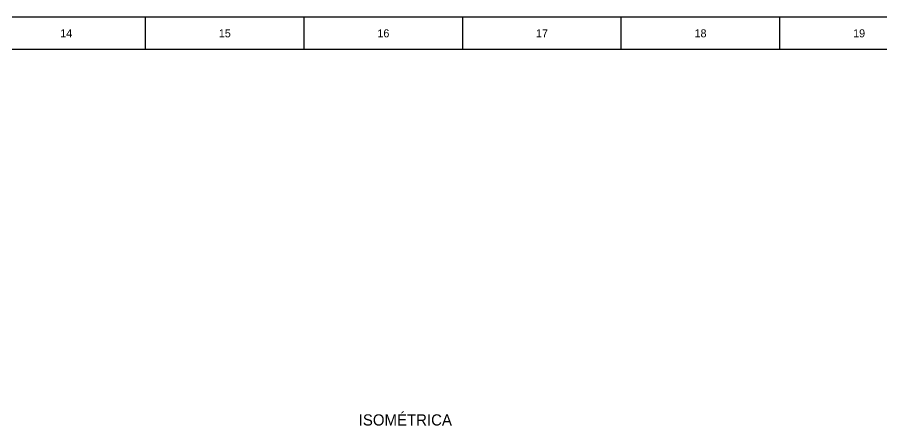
# Model space of a CAD drawing. Extents: x 0 to 2378, y 0 to 1682.
# Drawn here: x 1307 to 1847, y 1427 to 1682 of the extents above; entities that cross this region are included whole.
import ezdxf
from ezdxf.enums import TextEntityAlignment as Align

# ---------------------------------------------------------------- set-up
doc = ezdxf.new("R2010")
doc.units = 0
for name, color, linetype in [('FINA', 7, 'CONTINUOUS'), ('NORMA', 7, 'CONTINUOUS'), ('TEXTO', 7, 'CONTINUOUS')]:
    doc.layers.add(name, color=color, linetype=linetype)

msp = doc.modelspace()

# ---------------------------------------------------------------- linework, layer by layer
at = {"layer": 'FINA'}
for p, q in [((2378, 1682), (0, 1682)), ((1387.1667, 1662), (1387.1667, 1682)), ((1486.25, 1662), (1486.25, 1682)), ((1585.3333, 1662), (1585.3333, 1682)), ((1684.4167, 1662), (1684.4167, 1682)), ((1783.5, 1662), (1783.5, 1682))]:
    msp.add_line(p, q, dxfattribs=at)
at = {"layer": 'NORMA'}
msp.add_line((2358, 1662), (40, 1662), dxfattribs=at)

# ---------------------------------------------------------------- texts
at = {"layer": 'TEXTO'}
for s, height, p in [('14', 5, (1337.625, 1672)), ('15', 5, (1436.7083, 1672)), ('16', 5, (1535.7917, 1672)), ('17', 5, (1634.875, 1672)), ('18', 5, (1733.9583, 1672)), ('19', 5, (1833.0417, 1672)), ('ISOMÉTRICA', 7, (1549.5, 1430.6569))]:
    msp.add_text(s, height=height, dxfattribs=at).set_placement(p, align=Align.MIDDLE_CENTER)

doc.saveas('drawing.dxf')
